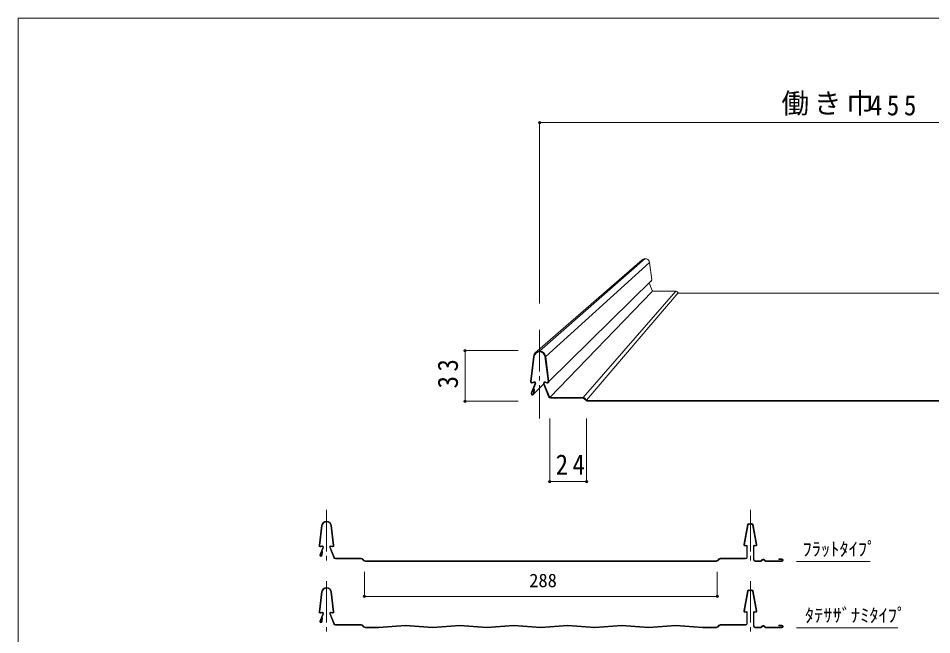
# Model space of a CAD drawing. Units: millimetres, scale not verified. Extents: x -567 to 567, y -401 to 401.
# Drawn here: x -567 to 28, y -1 to 401 of the extents above; entities that cross this region are included whole.
import ezdxf
from ezdxf.enums import TextEntityAlignment as Align

# ---------------------------------------------------------------- set-up
doc = ezdxf.new("R2010")
doc.units = ezdxf.units.MM
doc.header["$LTSCALE"] = 3
doc.header["$PDMODE"] = 32
doc.header["$PDSIZE"] = 1.5
doc.linetypes.add('CHAIN2', pattern=[12, 9, -1, 1, -1])
doc.layers.add('0-0_0', color=5, linetype='Continuous', lineweight=18)
doc.layers.add('0-3_LAYER004', color=7, linetype='Continuous', lineweight=18)
doc.styles.add('ＭＳ ゴシック', font='')
doc.styles.get('ＭＳ ゴシック').set_extended_font_data('MS Gothic')

msp = doc.modelspace()

# ---------------------------------------------------------------- linework, layer by layer
at = {"layer": '0-0_0', "color": 4}
for p, q in [((-227.5, 333), (227.5, 333)), ((-227.5, 333), (-227.5, 215.137)), ((-275.979, 151.504), (-275.979, 184.504)), ((-275.979, 184.504), (-241.361, 184.504)), ((-275.979, 151.504), (-241.361, 151.504)), ((-220.877, 99.214), (-220.877, 140.311)), ((-196.877, 99.214), (-196.877, 140.311)), ((-220.877, 99.214), (-196.877, 99.214)), ((-60.244, 47.254), (-12.244, 47.254)), ((-341.622, 24.413), (-341.622, 40.504)), ((-111.815, 24.413), (-111.815, 40.504)), ((-341.622, 24.413), (-111.815, 24.413)), ((-60.244, 4.054), (5.756, 4.054))]:
    msp.add_line(p, q, dxfattribs=at)
at = {"layer": '0-0_0', "color": 7}
for p, q in [((-227.5, 184.204), (-158.678, 244.394)), ((-160.658, 243.574), (-230.328, 183.033)), ((-223.531, 180.698), (-155.899, 241.94)), ((-154.483, 230.557), (-155.899, 241.94)), ((-154.478, 230.47), (-221.5, 164.313)), ((-154.218, 223.695), (-156.234, 228.737)), ((-220.877, 154.004), (-154.279, 222.904)), ((-199.179, 154.004), (-138.853, 223.254)), ((-137.223, 222.059), (-196.851, 152.297)), ((-153.568, 223.254), (-138.853, 223.254)), ((-137.223, 222.059), (-138.111, 222.947)), ((-136.729, 221.854), (1.907, 221.854)), ((140.543, 221.854), (1.907, 221.854)), ((-224.852, 162.6), (-232.024, 155.571))]:
    msp.add_line(p, q, dxfattribs=at)
at = {"layer": '0-0_0', "color": 4, "linetype": 'CHAIN2'}
for p, q in [((-227.5, 197.949), (-227.5, 140.311)), ((-366.244, 80.77), (-366.244, 44.854)), ((-90.244, 80.77), (-90.244, 44.854)), ((-366.244, 34.43), (-366.244, 1.654)), ((-90.244, 34.43), (-90.244, 1.654))]:
    msp.add_line(p, q, dxfattribs=at)
at = {"layer": '0-0_0'}
for p, q in [((-231.469, 180.698), (-233.492, 164.436)), ((-230.973, 180.636), (-232.996, 164.374)), ((-222.004, 164.374), (-224.027, 180.636)), ((-221.508, 164.436), (-223.531, 180.698)), ((-230.563, 162.919), (-232.953, 156.942)), ((-230.099, 162.733), (-232.488, 156.756)), ((-231.259, 164.128), (-232.371, 163.83)), ((-231.129, 163.645), (-232.241, 163.347)), ((-221.593, 154.448), (-224.929, 162.79)), ((-221.128, 154.633), (-224.464, 162.976)), ((-223.871, 163.645), (-222.759, 163.347)), ((-223.741, 164.128), (-222.629, 163.83)), ((-231.412, 159.449), (-231.525, 156.551)), ((-230.912, 159.43), (-231.412, 159.449)), ((-230.912, 159.43), (-231.025, 156.532)), ((-220.2, 154.004), (-199.179, 154.004)), ((-220.2, 153.504), (-199.179, 153.504)), ((-197.204, 151.944), (-198.472, 153.212)), ((-196.851, 152.297), (-198.119, 153.565)), ((-196.144, 152.004), (1.907, 152.004)), ((-196.144, 151.504), (1.907, 151.504)), ((199.958, 152.004), (1.907, 152.004)), ((199.958, 151.504), (1.907, 151.504)), ((-369.42, 70.609), (-371.038, 57.599)), ((-369.023, 70.56), (-370.641, 57.55)), ((-361.847, 57.55), (-363.466, 70.56)), ((-361.45, 57.599), (-363.069, 70.609)), ((-94.51, 58.203), (-92.047, 71.219)), ((-91.654, 71.144), (-94.117, 58.128)), ((-88.835, 71.144), (-86.371, 58.128)), ((-85.978, 58.203), (-88.442, 71.219)), ((-368.695, 56.386), (-370.607, 51.604)), ((-368.323, 56.237), (-370.235, 51.456)), ((-369.251, 57.353), (-370.141, 57.114)), ((-369.148, 56.966), (-370.037, 56.728)), ((-369.374, 53.61), (-369.464, 51.292)), ((-368.974, 53.594), (-369.374, 53.61)), ((-368.974, 53.594), (-369.064, 51.276)), ((-361.518, 49.609), (-364.187, 56.283)), ((-361.147, 49.757), (-363.816, 56.431)), ((-363.341, 56.966), (-362.451, 56.728)), ((-363.237, 57.353), (-362.348, 57.114)), ((-93.621, 57.668), (-93.227, 57.773)), ((-93.124, 57.387), (-93.517, 57.281)), ((-92.62, 50.054), (-92.62, 57)), ((-92.22, 50.054), (-92.22, 57)), ((-88.268, 48.454), (-88.268, 57)), ((-87.868, 48.454), (-87.868, 57)), ((-87.365, 57.387), (-86.971, 57.281)), ((-86.868, 57.668), (-87.261, 57.773)), ((-360.404, 49.254), (-343.588, 49.254)), ((-360.404, 48.854), (-343.588, 48.854)), ((-342.008, 47.606), (-343.022, 48.62)), ((-341.725, 47.888), (-342.739, 48.903)), ((-341.159, 47.654), (-182.719, 47.654)), ((-112.278, 47.654), (-182.719, 47.654)), ((-111.712, 47.888), (-110.698, 48.903)), ((-111.429, 47.606), (-110.415, 48.62)), ((-93.42, 49.254), (-109.849, 49.254)), ((-93.42, 48.854), (-109.849, 48.854)), ((-83.411, 47.654), (-87.068, 47.654)), ((-83.122, 47.778), (-82.448, 48.486)), ((-82.832, 47.502), (-82.158, 48.21)), ((-80.905, 47.502), (-81.579, 48.21)), ((-80.615, 47.778), (-81.289, 48.486)), ((-69.748, 47.654), (-80.325, 47.654)), ((-71.748, 48.854), (-69.748, 48.854)), ((-71.748, 48.454), (-71.748, 48.854)), ((-71.748, 48.454), (-69.748, 48.454)), ((-341.159, 47.254), (-182.719, 47.254)), ((-112.278, 47.254), (-182.719, 47.254)), ((-83.411, 47.254), (-87.068, 47.254)), ((-69.748, 47.254), (-80.325, 47.254)), ((-369.42, 27.409), (-371.038, 14.399)), ((-369.023, 27.36), (-370.641, 14.35)), ((-361.847, 14.35), (-363.466, 27.36)), ((-361.45, 14.399), (-363.069, 27.409)), ((-94.51, 15.003), (-92.047, 28.019)), ((-91.654, 27.944), (-94.117, 14.928)), ((-88.835, 27.944), (-86.371, 14.928)), ((-85.978, 15.003), (-88.442, 28.019)), ((-368.695, 13.186), (-370.607, 8.404)), ((-368.323, 13.037), (-370.235, 8.256)), ((-369.251, 14.153), (-370.141, 13.914)), ((-369.148, 13.766), (-370.037, 13.528)), ((-361.518, 6.409), (-364.187, 13.083)), ((-361.147, 6.557), (-363.816, 13.231)), ((-363.341, 13.766), (-362.451, 13.528)), ((-363.237, 14.153), (-362.348, 13.914)), ((-93.621, 14.468), (-93.227, 14.573)), ((-93.124, 14.187), (-93.517, 14.081)), ((-92.62, 6.854), (-92.62, 13.8)), ((-92.22, 6.854), (-92.22, 13.8)), ((-88.268, 5.254), (-88.268, 13.8)), ((-87.868, 5.254), (-87.868, 13.8)), ((-87.365, 14.187), (-86.971, 14.081)), ((-86.868, 14.468), (-87.261, 14.573)), ((-369.374, 10.41), (-369.464, 8.092)), ((-368.974, 10.394), (-369.374, 10.41)), ((-368.974, 10.394), (-369.064, 8.076)), ((-360.404, 6.054), (-343.588, 6.054)), ((-93.42, 6.054), (-109.849, 6.054)), ((-360.404, 5.654), (-343.588, 5.654)), ((-342.008, 4.406), (-343.022, 5.42)), ((-341.725, 4.688), (-342.739, 5.703)), ((-341.159, 4.454), (-332.332, 4.454)), ((-341.159, 4.054), (-332.319, 4.054)), ((-226.719, 4.455), (-209.119, 5.655)), ((-209.119, 5.655), (-191.519, 4.455)), ((-191.519, 4.455), (-173.919, 5.655)), ((-173.919, 5.655), (-156.305, 4.454)), ((-156.319, 4.455), (-138.719, 5.655)), ((-138.719, 5.655), (-121.105, 4.454)), ((-112.278, 4.054), (-121.119, 4.054)), ((-112.278, 4.454), (-121.105, 4.454)), ((-111.712, 4.688), (-110.698, 5.703)), ((-111.429, 4.406), (-110.415, 5.42)), ((-93.42, 5.654), (-109.849, 5.654)), ((-83.411, 4.454), (-87.068, 4.454)), ((-83.411, 4.054), (-87.068, 4.054)), ((-83.122, 4.578), (-82.448, 5.286)), ((-82.832, 4.302), (-82.158, 5.01)), ((-80.905, 4.302), (-81.579, 5.01)), ((-80.615, 4.578), (-81.289, 5.286)), ((-69.748, 4.454), (-80.325, 4.454)), ((-69.748, 4.054), (-80.325, 4.054)), ((-71.748, 5.654), (-69.748, 5.654)), ((-71.748, 5.254), (-71.748, 5.654)), ((-71.748, 5.254), (-69.748, 5.254))]:
    msp.add_line(p, q, dxfattribs=at)
for points in [[(-332.332, 4.454), (-314.719, 5.655), (-297.119, 4.455), (-279.519, 5.655), (-261.919, 4.455), (-244.319, 5.655), (-226.719, 4.455)], [(-332.319, 4.054), (-314.719, 5.254), (-297.119, 4.054), (-279.519, 5.254), (-261.919, 4.054), (-244.319, 5.254), (-226.719, 4.054), (-209.119, 5.254), (-191.519, 4.054)], [(-191.519, 4.054), (-173.919, 5.254), (-156.319, 4.054)], [(-156.319, 4.054), (-138.719, 5.254), (-121.119, 4.054)]]:
    msp.add_lwpolyline(points, dxfattribs=at)
at = {"layer": '0-0_0', "color": 7}
for centre, radius, start, end in [((-158.678, 241.594), 2.8, 7.09094, 135), ((-155.178, 230.47), 0.7, 269.25606, 7.09094), ((-153.568, 223.954), 0.7, 201.79412, 270), ((-138.853, 222.204), 1.05, 45, 90), ((-136.729, 222.554), 0.7, 225, 270)]:
    msp.add_arc(centre, radius, start, end, dxfattribs=at)
at = {"layer": '0-0_0'}
for centre, radius, start, end in [((-227.5, 180.204), 4, 7.09094, 172.90906), ((-227.5, 180.204), 3.5, 7.16199, 172.83801), ((-232.5, 164.313), 1, 172.90906, 285), ((-232.5, 164.313), 0.5, 172.83801, 285), ((-231, 163.162), 1, 330.96878, 105), ((-231, 163.162), 0.5, 330.96878, 105), ((-224, 163.162), 1, 75, 201.79412), ((-224, 163.162), 0.5, 75, 201.79412), ((-222.5, 164.313), 1, 255, 7.09094), ((-222.5, 164.313), 0.5, 255, 7.16199), ((-232.024, 156.571), 1, 158.20588, 357.77069), ((-232.024, 156.571), 0.5, 158.20588, 357.77069), ((-220.2, 155.004), 1.5, 201.79412, 270), ((-220.2, 155.004), 1, 201.79412, 270), ((-199.179, 152.504), 1.5, 45, 90), ((-199.179, 152.504), 1, 45, 90), ((-196.144, 153.004), 1.5, 225, 270), ((-196.144, 153.004), 1, 225, 270), ((-366.244, 70.214), 3.2, 7.09094, 172.90906), ((-366.244, 70.214), 2.8, 7.16199, 172.83801), ((-91.261, 71.07), 0.8, 64.94924, 169.28134), ((-91.261, 71.07), 0.4, 64.94924, 169.28134), ((-90.244, 73.244), 2, 244.94924, 270), ((-90.244, 73.244), 1.6, 244.94924, 270), ((-90.244, 73.244), 1.6, 270, 295.05076), ((-90.244, 73.244), 2, 270, 295.05076), ((-89.228, 71.07), 0.8, 10.71866, 115.05076), ((-89.228, 71.07), 0.4, 10.71866, 115.05076), ((-370.244, 57.501), 0.8, 172.90906, 285), ((-370.244, 57.501), 0.4, 172.83801, 285), ((-369.044, 56.58), 0.8, 330.96878, 105), ((-369.044, 56.58), 0.4, 330.96878, 105), ((-363.444, 56.58), 0.8, 75, 201.79412), ((-363.444, 56.58), 0.4, 75, 201.79412), ((-362.244, 57.501), 0.8, 255, 7.09094), ((-362.244, 57.501), 0.4, 255, 7.16199), ((-93.724, 58.054), 0.8, 169.28134, 285), ((-93.724, 58.054), 0.4, 169.28134, 285), ((-93.02, 57), 0.8, 0, 105), ((-93.02, 57), 0.4, 0, 105), ((-87.468, 57), 0.8, 75, 180), ((-87.468, 57), 0.4, 75, 180), ((-86.764, 58.054), 0.8, 255, 10.71866), ((-86.764, 58.054), 0.4, 255, 10.71866), ((-369.864, 51.307), 0.8, 158.20588, 357.77069), ((-369.864, 51.307), 0.4, 158.20588, 357.77069), ((-360.404, 50.054), 1.2, 201.79412, 270), ((-360.404, 50.054), 0.8, 201.79412, 270), ((-343.588, 48.054), 1.2, 45, 90), ((-343.588, 48.054), 0.8, 45, 90), ((-341.159, 48.454), 1.2, 225, 270), ((-341.159, 48.454), 0.8, 225, 270), ((-112.278, 48.454), 0.8, 270, 315), ((-112.278, 48.454), 1.2, 270, 315), ((-109.849, 48.054), 1.2, 90, 135), ((-109.849, 48.054), 0.8, 90, 135), ((-93.42, 50.054), 1.2, 270, 0), ((-93.42, 50.054), 0.8, 270, 0), ((-87.068, 48.454), 1.2, 180, 270), ((-87.068, 48.454), 0.8, 180, 270), ((-83.411, 48.054), 0.4, 270, 316.39718), ((-81.868, 47.934), 0.8, 90, 136.39718), ((-81.868, 47.934), 0.4, 90, 136.39718), ((-81.868, 47.934), 0.8, 43.60282, 90), ((-81.868, 47.934), 0.4, 43.60282, 90), ((-80.325, 48.054), 0.4, 223.60282, 270), ((-69.748, 48.054), 0.8, 270, 90), ((-69.748, 48.054), 0.4, 270, 90), ((-83.411, 48.054), 0.8, 270, 316.39718), ((-80.325, 48.054), 0.8, 223.60282, 270), ((-366.244, 27.014), 3.2, 7.09094, 172.90906), ((-366.244, 27.014), 2.8, 7.16199, 172.83801), ((-91.261, 27.87), 0.8, 64.94924, 169.28134), ((-91.261, 27.87), 0.4, 64.94924, 169.28134), ((-90.244, 30.044), 2, 244.94924, 270), ((-90.244, 30.044), 1.6, 244.94924, 270), ((-90.244, 30.044), 1.6, 270, 295.05076), ((-90.244, 30.044), 2, 270, 295.05076), ((-89.228, 27.87), 0.8, 10.71866, 115.05076), ((-89.228, 27.87), 0.4, 10.71866, 115.05076), ((-370.244, 14.301), 0.8, 172.90906, 285), ((-370.244, 14.301), 0.4, 172.83801, 285), ((-369.044, 13.38), 0.8, 330.96878, 105), ((-369.044, 13.38), 0.4, 330.96878, 105), ((-363.444, 13.38), 0.8, 75, 201.79412), ((-363.444, 13.38), 0.4, 75, 201.79412), ((-362.244, 14.301), 0.8, 255, 7.09094), ((-362.244, 14.301), 0.4, 255, 7.16199), ((-93.724, 14.854), 0.8, 169.28134, 285), ((-93.724, 14.854), 0.4, 169.28134, 285), ((-93.02, 13.8), 0.8, 0, 105), ((-93.02, 13.8), 0.4, 0, 105), ((-87.468, 13.8), 0.8, 75, 180), ((-87.468, 13.8), 0.4, 75, 180), ((-86.764, 14.854), 0.8, 255, 10.71866), ((-86.764, 14.854), 0.4, 255, 10.71866), ((-369.864, 8.107), 0.8, 158.20588, 357.77069), ((-369.864, 8.107), 0.4, 158.20588, 357.77069), ((-360.404, 6.854), 1.2, 201.79412, 270), ((-360.404, 6.854), 0.8, 201.79412, 270), ((-343.588, 4.854), 1.2, 45, 90), ((-109.849, 4.854), 1.2, 90, 135), ((-93.42, 6.854), 1.2, 270, 0), ((-93.42, 6.854), 0.8, 270, 0), ((-343.588, 4.854), 0.8, 45, 90), ((-341.159, 5.254), 1.2, 225, 273.90049), ((-341.159, 5.254), 0.8, 225, 273.90049), ((-112.278, 5.254), 1.2, 266.09951, 315), ((-112.278, 5.254), 0.8, 266.09951, 315), ((-109.849, 4.854), 0.8, 90, 135), ((-87.068, 5.254), 1.2, 180, 270), ((-87.068, 5.254), 0.8, 180, 270), ((-83.411, 4.854), 0.4, 270, 316.39718), ((-83.411, 4.854), 0.8, 270, 316.39718), ((-81.868, 4.734), 0.8, 90, 136.39718), ((-81.868, 4.734), 0.4, 90, 136.39718), ((-81.868, 4.734), 0.8, 43.60282, 90), ((-81.868, 4.734), 0.4, 43.60282, 90), ((-80.325, 4.854), 0.8, 223.60282, 270), ((-80.325, 4.854), 0.4, 223.60282, 270), ((-69.748, 4.854), 0.8, 270, 90), ((-69.748, 4.854), 0.4, 270, 90)]:
    msp.add_arc(centre, radius, start, end, dxfattribs=at)
at = {"layer": '0-0_0', "color": 4}
for p in [(-227.5, 333), (-275.979, 184.504), (-275.979, 151.504), (-220.877, 99.214), (-196.877, 99.214), (-341.622, 24.413), (-111.815, 24.413)]:
    msp.add_point(p, dxfattribs=at)
at = {"layer": '0-3_LAYER004'}
msp.add_lwpolyline([(-567, 400.95), (567, 400.95), (567, -400.95), (-567, -400.95)], close=True, dxfattribs=at)

# ---------------------------------------------------------------- texts
at = {"layer": '0-0_0', "color": 4, "style": 'ＭＳ ゴシック'}
for s, p in [('ﾌﾗｯﾄﾀｲﾌﾟ', (-56.244, 48.254)), ('288', (-234.219, 27.813)), ('ﾀﾃｻｻﾞﾅﾐﾀｲﾌﾟ', (-54.744, 5.054))]:
    msp.add_text(s, height=8.798, dxfattribs=at).set_placement(p, align=Align.BOTTOM_LEFT)
at = {"layer": '0-0_0', "color": 7, "char_height": 13.2, "attachment_point": 7, "style": 'ＭＳ ゴシック'}
for s, insert in [('\\T1.17;働き巾', (-70, 337.5)), ('\\T1.38;\\W0.9;455', (-12.5, 337.5)), ('\\T1.36;\\W0.9;24', (-217.002, 103.714))]:
    msp.add_mtext(s, dxfattribs=dict(at, insert=insert))
at = {"layer": '0-0_0', "color": 7, "insert": (-280.479, 159.879), "char_height": 13.2, "attachment_point": 7, "rotation": 90, "style": 'ＭＳ ゴシック'}
msp.add_mtext('\\T1.36;\\W0.9;33', dxfattribs=at)

doc.saveas('drawing.dxf')
